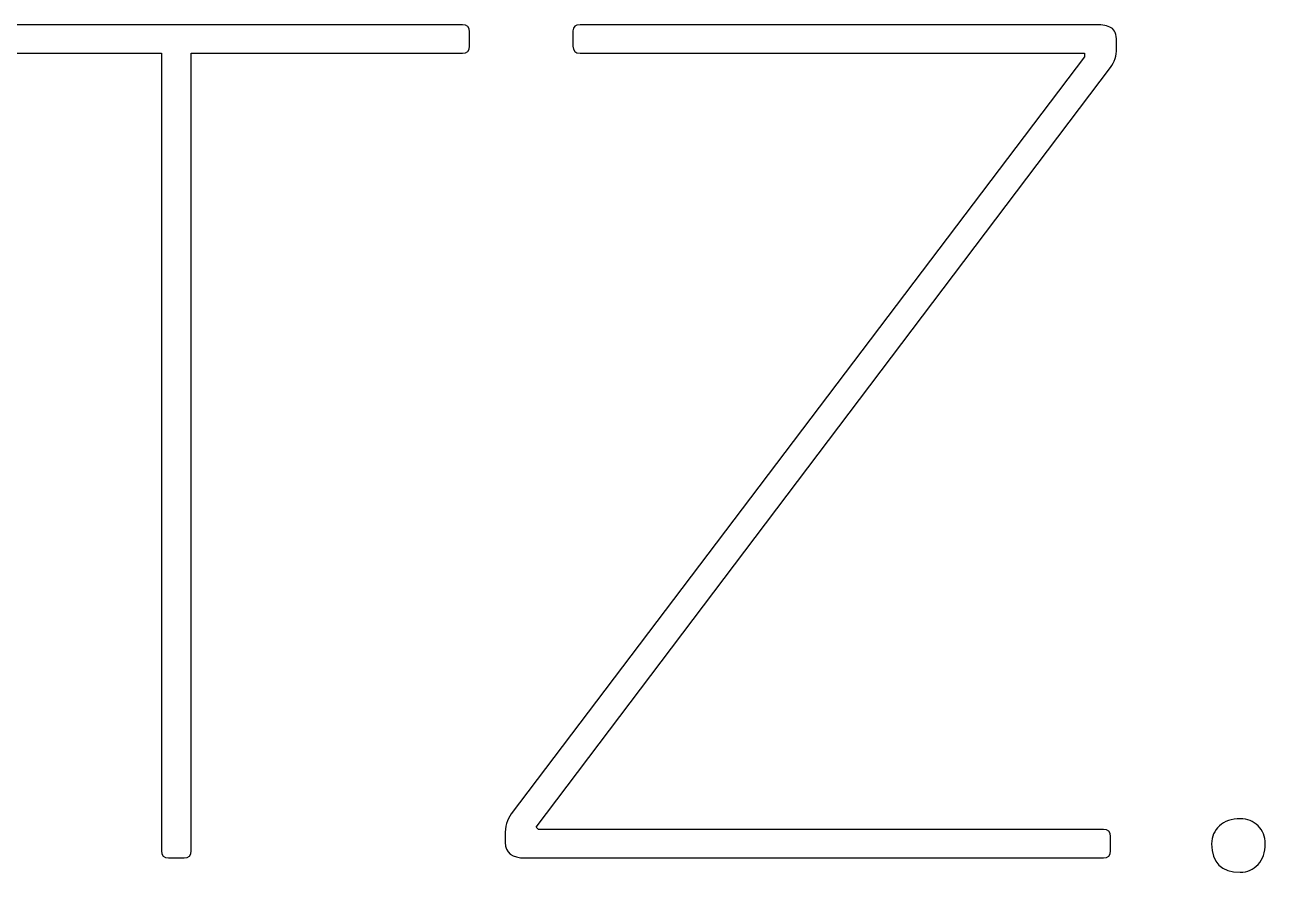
# Model space of a CAD drawing. Header units: centimetres. Extents: x -21.3 to 21.2, y -15.2 to 14.8.
# Drawn here: x -14.245 to -13.115, y -3.146 to -2.374 of the extents above; entities that cross this region are included whole.
import ezdxf

# ---------------------------------------------------------------- set-up
doc = ezdxf.new("R2010")
doc.units = ezdxf.units.CM
doc.header["$MEASUREMENT"] = 0
doc.layers.add('layer 1', color=7, linetype='Continuous')

msp = doc.modelspace()

# ---------------------------------------------------------------- linework, layer by layer
at = {"layer": 'layer 1', "color": 29}
for points, knots in [([(-13.84619, -2.37392), (-13.84186, -2.37392), (-13.8397, -2.37609), (-13.8397, -2.38042), (-13.8397, -2.38042), (-13.8397, -2.38042), (-13.8397, -2.39341), (-13.8397, -2.39341), (-13.8397, -2.39341), (-13.8397, -2.39774), (-13.84186, -2.39991), (-13.84619, -2.39991), (-13.84619, -2.39991), (-13.84619, -2.39991), (-14.09307, -2.39991), (-14.09307, -2.39991), (-14.09307, -2.39991), (-14.09307, -2.39991), (-14.09307, -3.12645), (-14.09307, -3.12645), (-14.09307, -3.12645), (-14.09307, -3.13079), (-14.09523, -3.13295), (-14.09957, -3.13295), (-14.09957, -3.13295), (-14.09957, -3.13295), (-14.11364, -3.13295), (-14.11364, -3.13295), (-14.11364, -3.13295), (-14.11797, -3.13295), (-14.12014, -3.13079), (-14.12014, -3.12645), (-14.12014, -3.12645), (-14.12014, -3.12645), (-14.12014, -2.39991), (-14.12014, -2.39991), (-14.12014, -2.39991), (-14.12014, -2.39991), (-14.35727, -2.39991), (-14.35727, -2.39991), (-14.35727, -2.39991), (-14.3616, -2.39991), (-14.36377, -2.39774), (-14.36377, -2.39341), (-14.36377, -2.39341), (-14.36377, -2.39341), (-14.36377, -2.38042), (-14.36377, -2.38042), (-14.36377, -2.38042), (-14.36377, -2.37609), (-14.3616, -2.37392), (-14.35727, -2.37392), (-14.35727, -2.37392), (-14.35727, -2.37392), (-13.84619, -2.37392), (-13.84619, -2.37392)], [0, 0, 0, 0, 0.0666667, 0.0666667, 0.0666667, 0.0666667, 0.1333333, 0.1333333, 0.1333333, 0.1333333, 0.2, 0.2, 0.2, 0.2, 0.2666667, 0.2666667, 0.2666667, 0.2666667, 0.3333333, 0.3333333, 0.3333333, 0.3333333, 0.4, 0.4, 0.4, 0.4, 0.4666667, 0.4666667, 0.4666667, 0.4666667, 0.5333333, 0.5333333, 0.5333333, 0.5333333, 0.6, 0.6, 0.6, 0.6, 0.6666667, 0.6666667, 0.6666667, 0.6666667, 0.7333333, 0.7333333, 0.7333333, 0.7333333, 0.8, 0.8, 0.8, 0.8, 0.8666667, 0.8666667, 0.8666667, 0.8666667, 1, 1, 1, 1]), ([(-13.739, -2.39991), (-13.74333, -2.39991), (-13.7455, -2.39774), (-13.7455, -2.39341), (-13.7455, -2.39341), (-13.7455, -2.39341), (-13.7455, -2.37933), (-13.7455, -2.37933), (-13.7455, -2.37933), (-13.7455, -2.37572), (-13.74333, -2.37392), (-13.739, -2.37392), (-13.739, -2.37392), (-13.739, -2.37392), (-13.26907, -2.37392), (-13.26907, -2.37392), (-13.26907, -2.37392), (-13.2633, -2.37392), (-13.25879, -2.37482), (-13.25554, -2.37662), (-13.25554, -2.37662), (-13.25229, -2.37843), (-13.25067, -2.38258), (-13.25067, -2.38908), (-13.25067, -2.38908), (-13.25067, -2.38908), (-13.25067, -2.39558), (-13.25067, -2.39558), (-13.25067, -2.39558), (-13.25067, -2.40207), (-13.25247, -2.40785), (-13.25608, -2.4129), (-13.25608, -2.4129), (-13.25608, -2.4129), (-13.77906, -3.1048), (-13.77906, -3.1048), (-13.77906, -3.1048), (-13.77906, -3.1048), (-13.7769, -3.10696), (-13.7769, -3.10696), (-13.7769, -3.10696), (-13.7769, -3.10696), (-13.26257, -3.10696), (-13.26257, -3.10696), (-13.26257, -3.10696), (-13.25824, -3.10696), (-13.25608, -3.10913), (-13.25608, -3.11346), (-13.25608, -3.11346), (-13.25608, -3.11346), (-13.25608, -3.12645), (-13.25608, -3.12645), (-13.25608, -3.12645), (-13.25608, -3.13079), (-13.25824, -3.13295), (-13.26257, -3.13295), (-13.26257, -3.13295), (-13.26257, -3.13295), (-13.78881, -3.13295), (-13.78881, -3.13295), (-13.78881, -3.13295), (-13.80108, -3.13295), (-13.80722, -3.12826), (-13.80722, -3.11887), (-13.80722, -3.11887), (-13.80722, -3.11887), (-13.80722, -3.11238), (-13.80722, -3.11238), (-13.80722, -3.11238), (-13.80722, -3.10444), (-13.80541, -3.09794), (-13.8018, -3.09289), (-13.8018, -3.09289), (-13.8018, -3.09289), (-13.2799, -2.40315), (-13.2799, -2.40315), (-13.2799, -2.40315), (-13.2799, -2.40315), (-13.2799, -2.39991), (-13.2799, -2.39991), (-13.2799, -2.39991), (-13.2799, -2.39991), (-13.739, -2.39991), (-13.739, -2.39991)], [0, 0, 0, 0, 0.0454545, 0.0454545, 0.0454545, 0.0454545, 0.0909091, 0.0909091, 0.0909091, 0.0909091, 0.1363636, 0.1363636, 0.1363636, 0.1363636, 0.1818182, 0.1818182, 0.1818182, 0.1818182, 0.2272727, 0.2272727, 0.2272727, 0.2272727, 0.2727273, 0.2727273, 0.2727273, 0.2727273, 0.3181818, 0.3181818, 0.3181818, 0.3181818, 0.3636364, 0.3636364, 0.3636364, 0.3636364, 0.4090909, 0.4090909, 0.4090909, 0.4090909, 0.4545455, 0.4545455, 0.4545455, 0.4545455, 0.5, 0.5, 0.5, 0.5, 0.5454545, 0.5454545, 0.5454545, 0.5454545, 0.5909091, 0.5909091, 0.5909091, 0.5909091, 0.6363636, 0.6363636, 0.6363636, 0.6363636, 0.6818182, 0.6818182, 0.6818182, 0.6818182, 0.7272727, 0.7272727, 0.7272727, 0.7272727, 0.7727273, 0.7727273, 0.7727273, 0.7727273, 0.8181818, 0.8181818, 0.8181818, 0.8181818, 0.8636364, 0.8636364, 0.8636364, 0.8636364, 0.9090909, 0.9090909, 0.9090909, 0.9090909, 1, 1, 1, 1]), ([(-13.16404, -3.11995), (-13.16404, -3.11346), (-13.1617, -3.10805), (-13.15701, -3.10371), (-13.15701, -3.10371), (-13.15231, -3.09938), (-13.14599, -3.09722), (-13.13805, -3.09722), (-13.13805, -3.09722), (-13.13156, -3.09722), (-13.12615, -3.09938), (-13.12181, -3.10371), (-13.12181, -3.10371), (-13.11748, -3.10805), (-13.11531, -3.11346), (-13.11531, -3.11995), (-13.11531, -3.11995), (-13.11531, -3.1279), (-13.11748, -3.13421), (-13.12181, -3.13891), (-13.12181, -3.13891), (-13.12615, -3.1436), (-13.13156, -3.14594), (-13.13805, -3.14594), (-13.13805, -3.14594), (-13.15538, -3.14594), (-13.16404, -3.13728), (-13.16404, -3.11995)], [0, 0, 0, 0, 0.125, 0.125, 0.125, 0.125, 0.25, 0.25, 0.25, 0.25, 0.375, 0.375, 0.375, 0.375, 0.5, 0.5, 0.5, 0.5, 0.625, 0.625, 0.625, 0.625, 0.75, 0.75, 0.75, 0.75, 1, 1, 1, 1])]:
    msp.add_open_spline(points, degree=3, knots=knots, dxfattribs=at)

doc.saveas('drawing.dxf')
